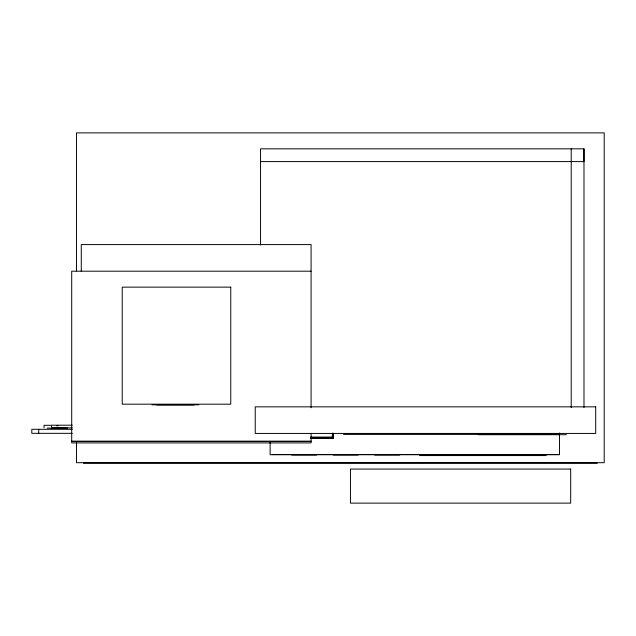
<?xml version="1.0" encoding="UTF-8"?>
<svg xmlns="http://www.w3.org/2000/svg" width="636" height="636" viewBox="0 0 636 636"><rect width="100%" height="100%" fill="white"/><g stroke="black" fill="none" stroke-linecap="round" stroke-linejoin="round"><path stroke-width="0.95" d="M260.545 245.011L260.545 148.832L583.983 148.832L583.983 161.6L260.545 161.6M311.084 271.19L71.701 271.19L71.701 442.91L311.084 442.91L311.084 433.498M152.028 404.814L198.837 404.814M156.814 404.925L194.052 404.925M72.313 425.19L51.484 425.19L51.484 427.853L72.313 427.853M50.681 425.301L44.035 425.301L44.035 427.742M56.588 425.778L58.083 425.778M47.231 428.115L67.44 428.115M72.305 429.292L31.8 429.292L31.8 433.331L72.305 433.331M343.535 434.396L558.448 434.396M478.121 434.714L566.43 434.714M310.813 437.051L333.534 437.051L333.534 438.331L310.813 438.331M310.304 437.695L332.898 437.695L332.898 433.744M310.813 438.228L333.431 438.228M71.701 441.201L311.084 441.201M71.701 441.416L311.084 441.416M272.303 454.557L274.323 454.557M275.499 454.557L277.519 454.557M278.687 454.557L280.707 454.557M281.883 454.557L283.902 454.557M285.071 454.557L287.09 454.557M288.259 454.557L290.286 454.557M291.455 454.557L293.474 454.557M294.643 454.557L296.67 454.557M297.839 454.557L299.858 454.557M301.027 454.557L303.054 454.557M304.223 454.557L306.242 454.557M307.411 454.557L309.438 454.557M310.606 454.557L312.626 454.557M313.794 454.557L315.822 454.557M316.99 454.557L319.01 454.557M320.178 454.557L322.206 454.557M323.374 454.557L325.394 454.557M326.562 454.557L328.589 454.557M329.758 454.557L331.777 454.557M332.946 454.557L334.973 454.557M336.142 454.557L338.161 454.557M339.33 454.557L341.357 454.557M342.526 454.557L344.545 454.557M345.714 454.557L347.741 454.557M348.91 454.557L350.929 454.557M352.098 454.557L354.117 454.557M355.293 454.557L357.313 454.557M358.481 454.557L360.501 454.557M361.677 454.557L363.697 454.557M364.865 454.557L366.885 454.557M368.061 454.557L370.08 454.557M371.249 454.557L373.268 454.557M374.445 454.557L376.464 454.557M377.633 454.557L379.652 454.557M380.829 454.557L382.848 454.557M384.017 454.557L386.036 454.557M387.213 454.557L389.232 454.557M390.401 454.557L392.42 454.557M393.597 454.557L395.616 454.557M396.785 454.557L398.804 454.557M399.98 454.557L402 454.557M403.168 454.557L405.188 454.557M406.356 454.557L408.384 454.557M409.552 454.557L411.572 454.557M412.74 454.557L414.767 454.557M415.936 454.557L417.955 454.557M419.124 454.557L421.151 454.557M422.32 454.557L424.339 454.557M425.508 454.557L427.535 454.557M428.704 454.557L430.723 454.557M431.892 454.557L433.919 454.557M435.088 454.557L437.107 454.557M438.276 454.557L440.303 454.557M441.471 454.557L443.491 454.557M444.659 454.557L446.687 454.557M447.855 454.557L449.875 454.557M451.043 454.557L453.07 454.557M454.239 454.557L456.258 454.557M457.427 454.557L459.454 454.557M460.623 454.557L462.642 454.557M463.811 454.557L465.838 454.557M467.007 454.557L469.026 454.557M470.195 454.557L472.222 454.557M473.391 454.557L475.41 454.557M476.579 454.557L478.598 454.557M479.775 454.557L481.794 454.557M482.963 454.557L484.982 454.557M486.158 454.557L488.178 454.557M489.346 454.557L491.366 454.557M492.542 454.557L494.562 454.557M495.73 454.557L497.75 454.557M498.926 454.557L500.945 454.557M502.114 454.557L504.133 454.557M505.31 454.557L507.329 454.557M508.498 454.557L510.517 454.557M511.694 454.557L513.713 454.557M514.882 454.557L516.901 454.557M518.078 454.557L520.097 454.557M521.266 454.557L523.285 454.557M524.462 454.557L526.481 454.557M527.649 454.557L529.669 454.557M530.837 454.557L532.865 454.557M534.033 454.557L536.053 454.557M537.221 454.557L539.249 454.557M540.417 454.557L542.436 454.557M543.605 454.557L545.632 454.557M546.801 454.557L548.82 454.557M549.989 454.557L552.016 454.557M553.185 454.557L555.204 454.557M556.373 454.557L558.4 454.557M291.67 455.034L316.672 455.034M333.161 455.034L358.163 455.034M374.652 455.034L399.654 455.034M419.609 455.567L546.213 455.567M83.403 463.231L597.284 463.231M583.983 148.832L583.983 407.612M571.215 148.832L571.215 407.612M559.513 432.981L559.513 454.716L270.125 454.716L270.125 441.877M333.431 433.275L333.431 438.331M332.787 433.219L332.787 437.163M332.366 433.219L332.366 437.163M332.254 437.051L332.254 438.331M311.084 407.787L311.084 244.59L81.273 244.59L81.273 271.294M76.487 270.96L76.487 132.876L604.2 132.876L604.2 462.698L76.487 462.698L76.487 442.831M38.717 429.292L38.717 433.331M230.757 287.146L122.231 287.146L122.231 404.178L230.757 404.178L230.757 287.146M595.686 406.841L255.227 406.841L255.227 433.434L595.686 433.434L595.686 406.841M570.683 469.082L350.452 469.082L350.452 503.124L570.683 503.124L570.683 469.082"/></g></svg>
